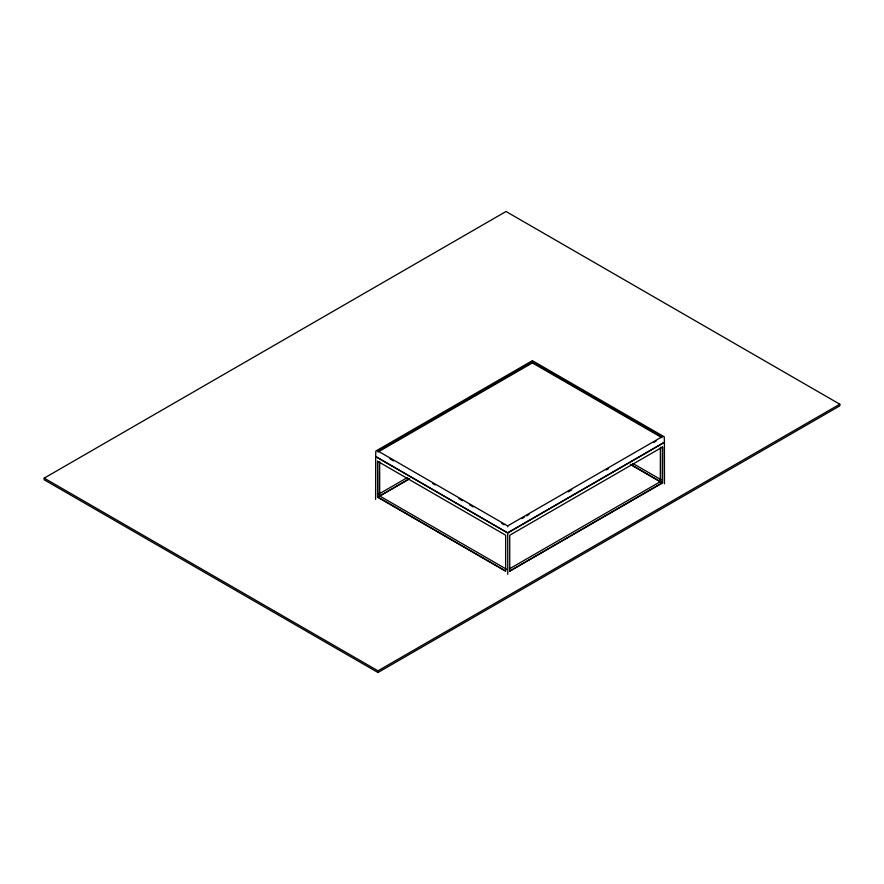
<?xml version="1.0" encoding="UTF-8"?>
<svg xmlns="http://www.w3.org/2000/svg" width="884" height="884" viewBox="0 0 884 884"><rect width="100%" height="100%" fill="white"/><g stroke="black" fill="none" stroke-linecap="round" stroke-linejoin="round"><path stroke-width="1.33" d="M375.612 499.427L375.689 456.553L507.781 532.942L664.392 442.309L507.703 532.776L507.781 574.269M377.612 497.184L377.612 461.271L505.67 535.218L505.637 571.097L377.612 497.184L409.59 478.852M506.455 569.208L379.667 495.946L379.667 461.547M509.725 571.13L509.725 535.229L662.525 447.006L662.525 482.907L509.725 571.13L662.337 482.763L662.525 447.006M630.524 464.277L660.304 481.769L660.403 447.249M664.47 483.813L664.392 442.309M664.425 441.989L664.227 436.795L532.488 360.738M505.637 571.097L377.788 497.029L377.612 461.271M375.689 456.553L507.637 532.942M44.2 478.133L506.024 211.497L839.8 404.209L839.8 405.867L377.976 672.503L44.2 479.791L44.2 478.133L377.976 670.834L839.8 404.209M532.256 360.738L375.844 451.039L375.656 456.144M378.076 451.083L532.4 361.987L661.994 436.807L507.681 525.903L378.076 451.083L378.076 452L532.4 362.904L661.994 437.724M378.75 494.134L407.546 477.493M409.48 478.609L379.777 496.068M521.925 518.599L524.3 517.217M526.665 515.847L529.041 514.477M568.213 491.869L571.782 489.813M606.203 469.934L608.579 468.564M653.685 442.519L656.061 441.149M510.035 568.523L660.414 481.647M632.834 463.448L661.287 479.868M630.425 464.52L662.525 482.907M389.966 458.862L393.535 460.918M432.773 483.57L435.149 484.94M458.929 498.675L462.498 500.731M469.625 504.852L473.194 506.908M501.736 523.383L504.112 524.753M532.4 361.987L532.4 362.904M507.681 525.903L507.681 526.82M377.976 670.834L377.976 672.503"/></g></svg>
